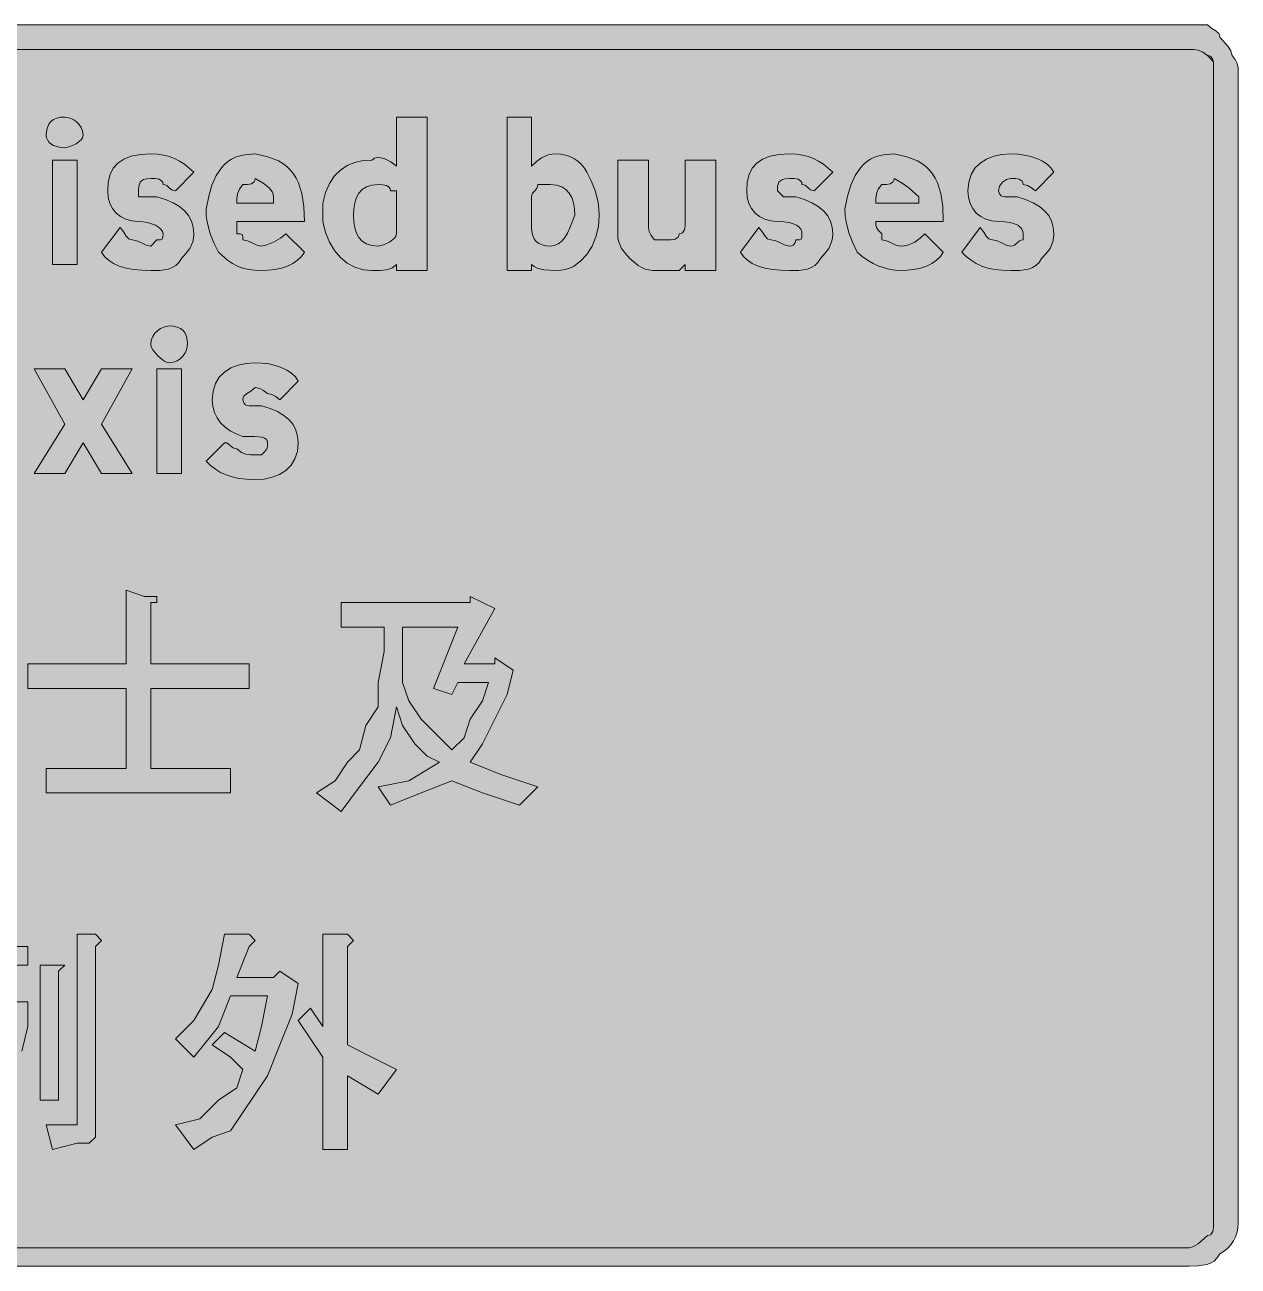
# Model space of a CAD drawing. Header units: metres. Extents: x 12 to 555, y 15 to 257.
# Drawn here: x 317.7 to 554.7, y 14.6 to 257 of the extents above; entities that cross this region are included whole.
import ezdxf

# ---------------------------------------------------------------- set-up
doc = ezdxf.new("R2010")
doc.units = ezdxf.units.M
doc.layers.add('FILL_BLACK_000000', color=7, linetype='Continuous', true_color=0x000000)
doc.layers.add('FILL_WHITE_FFFFFF', color=7, linetype='Continuous', true_color=0xffffff)

msp = doc.modelspace()

# ---------------------------------------------------------------- hatches: boundary and pattern name
at = {"layer": 'FILL_BLACK_000000', "true_color": 0x000000}
h = msp.add_hatch(color=7, dxfattribs=at)
h.dxf.hatch_style = 1
h.paths.add_polyline_path([(548.67, 257.04), (549.55, 256.33), (550.32, 255.84), (550.86, 255.35), (551.02, 255.04), (551.07, 254.64), (552.72, 252.84), (553.26, 251.94), (553.47, 251.04), (554.07, 250.29), (554.48, 249.52), (554.67, 248.64), (554.67, 23.04), (554.61, 22.14), (554.45, 21.26), (554.16, 20.4), (553.77, 19.59), (553.26, 18.83), (552.65, 18.15), (551.91, 17.54), (551.07, 17.04), (550.57, 16.25), (549.96, 15.65), (549.28, 15.23), (548.52, 14.94), (546.85, 14.68), (545.07, 14.64), (20.67, 14.64), (19.56, 14.68), (18.12, 14.94), (17.31, 15.23), (16.45, 15.65), (15.57, 16.25), (14.67, 17.04), (13.79, 18.15), (13.02, 19.59), (12.48, 21.26), (12.27, 23.04), (12.27, 248.64), (12.48, 250.42), (13.02, 252.09), (13.79, 253.53), (14.67, 254.64), (15.57, 255.43), (16.45, 256.03), (17.31, 256.45), (18.12, 256.74), (19.56, 257), (20.67, 257.04), (545.07, 257.04), (548.67, 257.04)])
h.paths.add_polyline_path([(19.02, 252.09), (18.48, 251.73), (18.32, 251.44), (18.27, 251.04), (17.87, 250.99), (17.58, 250.83), (17.22, 250.29), (17.09, 249.52), (17.07, 248.64), (17.07, 23.04), (17.09, 22.16), (17.22, 21.39), (17.58, 20.85), (17.87, 20.69), (18.27, 20.64), (18.48, 19.76), (19.02, 18.99), (19.79, 18.45), (20.67, 18.24), (545.07, 18.24), (545.97, 18.45), (546.87, 18.99), (548.67, 20.64), (549.07, 20.69), (549.36, 20.85), (549.72, 21.39), (549.85, 22.16), (549.87, 23.04), (549.87, 248.64), (549.87, 249.84), (548.67, 251.04), (547.77, 251.73), (546.87, 252.09), (545.97, 252.22), (545.07, 252.24), (20.67, 252.24), (19.79, 252.22), (19.02, 252.09)], flags=16)
h = msp.add_hatch(color=7, dxfattribs=at)
h.dxf.hatch_style = 1
h.paths.add_polyline_path([(328.96, 234.99), (328.68, 234.56), (327.72, 233.79), (326.54, 233.25), (325.47, 233.04), (324.63, 233.09), (323.9, 233.25), (323.28, 233.48), (322.77, 233.79), (322.38, 234.15), (322.1, 234.56), (321.93, 234.99), (321.87, 235.44), (321.93, 236.28), (322.1, 237.02), (322.38, 237.63), (322.77, 238.14), (323.28, 238.53), (323.9, 238.82), (324.63, 238.98), (325.47, 239.04), (326.54, 238.82), (327.14, 238.53), (327.72, 238.14), (328.25, 237.63), (328.68, 237.02), (328.96, 236.28), (329.07, 235.44), (328.96, 234.99)])
h = msp.add_hatch(color=7, dxfattribs=at)
h.dxf.hatch_style = 1
h.paths.add_polyline_path([(396.27, 239.04), (396.27, 209.04), (390.27, 209.04), (390.27, 210.24), (389.35, 209.55), (388.32, 209.19), (387.06, 209.06), (385.47, 209.04), (383.73, 209.21), (382.11, 209.7), (380.64, 210.5), (379.32, 211.59), (378.17, 212.97), (377.2, 214.61), (376.43, 216.5), (375.87, 218.64), (375.87, 219.84), (375.87, 222.24), (376.43, 224.32), (377.2, 226.08), (378.17, 227.53), (379.32, 228.69), (380.64, 229.56), (382.11, 230.17), (383.73, 230.53), (385.47, 230.64), (385.97, 230.98), (386.56, 231.13), (387.2, 231.1), (387.87, 230.94), (389.18, 230.3), (390.27, 229.44), (390.27, 239.04), (396.27, 239.04)])
h.paths.add_polyline_path([(390.27, 223.44), (390.27, 224.64), (389.07, 224.64), (389.02, 225.04), (388.86, 225.33), (388.32, 225.69), (387.55, 225.82), (386.67, 225.84), (385.43, 225.73), (384.4, 225.41), (383.57, 224.89), (382.92, 224.19), (382.44, 223.32), (382.11, 222.3), (381.93, 221.13), (381.87, 219.84), (381.93, 218.55), (382.11, 217.38), (382.44, 216.36), (382.92, 215.49), (383.57, 214.79), (384.4, 214.27), (385.43, 213.95), (386.67, 213.84), (387.74, 214.05), (388.92, 214.59), (389.88, 215.36), (390.16, 215.79), (390.27, 216.24), (390.27, 222.24), (390.27, 223.44)], flags=16)
h = msp.add_hatch(color=7, dxfattribs=at)
h.dxf.hatch_style = 1
h.paths.add_polyline_path([(417.76, 209.55), (417.17, 209.84), (416.67, 210.24), (416.67, 209.04), (411.87, 209.04), (411.87, 239.04), (416.67, 239.04), (416.67, 229.44), (417.59, 230.32), (418.62, 231.09), (419.88, 231.63), (420.62, 231.79), (421.47, 231.84), (422.37, 231.78), (423.25, 231.62), (424.11, 231.33), (424.92, 230.94), (425.68, 230.43), (426.36, 229.82), (426.97, 229.08), (427.47, 228.24), (428.35, 226.42), (429.12, 224.49), (429.66, 222.33), (429.82, 221.14), (429.87, 219.84), (429.71, 217.65), (429.23, 215.62), (428.48, 213.79), (427.47, 212.19), (426.24, 210.88), (424.81, 209.88), (424.03, 209.52), (423.21, 209.26), (422.36, 209.1), (421.47, 209.04), (419.07, 209.19), (417.76, 209.55)])
h.paths.add_polyline_path([(421.86, 214.27), (422.53, 214.79), (423.12, 215.49), (423.66, 216.36), (424.15, 217.38), (425.07, 219.84), (425.01, 221.13), (424.83, 222.3), (424.5, 223.32), (424.02, 224.19), (423.37, 224.89), (422.54, 225.41), (421.51, 225.73), (420.27, 225.84), (417.87, 225.84), (417.82, 225.44), (417.68, 225.13), (417.27, 224.64), (416.86, 224.15), (416.72, 223.84), (416.67, 223.44), (416.67, 217.44), (416.73, 216.6), (416.9, 215.87), (417.18, 215.25), (417.57, 214.74), (418.08, 214.35), (418.7, 214.07), (419.43, 213.9), (420.27, 213.84), (421.12, 213.95), (421.86, 214.27)], flags=16)
h = msp.add_hatch(color=7, dxfattribs=at)
h.dxf.hatch_style = 1
h.paths.add_polyline_path([(323.07, 210.24), (323.07, 230.64), (327.87, 230.64), (327.87, 210.24), (323.07, 210.24)])
h = msp.add_hatch(color=7, dxfattribs=at)
h.dxf.hatch_style = 1
h.paths.add_polyline_path([(350.62, 215.39), (350.46, 214.65), (349.92, 213.39), (349.15, 212.36), (348.27, 211.44), (347.77, 210.65), (347.16, 210.05), (346.48, 209.63), (345.72, 209.34), (344.05, 209.08), (342.27, 209.04), (340.53, 209.1), (338.91, 209.26), (337.44, 209.55), (336.12, 209.94), (334.97, 210.45), (334, 211.06), (333.23, 211.8), (332.67, 212.64), (336.27, 217.44), (336.98, 216.56), (337.47, 215.79), (337.96, 215.25), (338.27, 215.09), (338.67, 215.04), (339.57, 214.85), (340.47, 214.44), (341.37, 214.03), (342.27, 213.84), (343.47, 215.04), (344.16, 215.06), (344.52, 215.19), (344.65, 215.55), (344.67, 216.24), (344.56, 216.69), (344.26, 217.12), (343.78, 217.53), (343.17, 217.89), (341.63, 218.43), (340.77, 218.59), (339.87, 218.64), (338.58, 218.75), (337.41, 219.07), (336.39, 219.59), (335.52, 220.29), (334.82, 221.16), (334.3, 222.18), (333.98, 223.35), (333.87, 224.64), (333.98, 226.33), (334.34, 227.79), (334.95, 229.03), (335.82, 230.04), (336.98, 230.83), (338.43, 231.39), (340.19, 231.73), (342.27, 231.84), (343.57, 231.78), (344.76, 231.62), (345.88, 231.33), (346.92, 230.94), (347.91, 230.43), (348.85, 229.82), (350.67, 228.24), (347.07, 224.64), (346.67, 224.69), (346.36, 224.83), (345.87, 225.24), (345.38, 225.65), (345.07, 225.79), (344.67, 225.84), (344.62, 226.24), (344.46, 226.53), (343.92, 226.89), (343.15, 227.02), (342.27, 227.04), (341.48, 226.99), (340.88, 226.83), (340.46, 226.6), (340.17, 226.29), (339.91, 225.52), (339.87, 224.64), (339.87, 223.44), (343.47, 223.44), (345.16, 222.93), (346.62, 222.31), (347.86, 221.58), (348.87, 220.74), (349.66, 219.78), (350.22, 218.71), (350.56, 217.53), (350.67, 216.24), (350.62, 215.39)])
h = msp.add_hatch(color=7, dxfattribs=at)
h.dxf.hatch_style = 1
h.paths.add_polyline_path([(359.07, 216.24), (359.76, 216.22), (360.12, 216.09), (360.25, 215.73), (360.27, 215.04), (361.17, 214.85), (362.07, 214.44), (362.97, 214.03), (363.87, 213.84), (364.96, 214.05), (366.27, 214.59), (367.58, 215.36), (368.67, 216.24), (372.27, 212.64), (371.71, 211.8), (370.96, 211.06), (370.03, 210.45), (368.97, 209.94), (367.79, 209.55), (366.53, 209.26), (365.22, 209.1), (363.87, 209.04), (362.57, 209.1), (361.38, 209.26), (360.26, 209.55), (359.22, 209.94), (358.23, 210.45), (357.29, 211.06), (355.47, 212.64), (354.59, 214.46), (353.82, 216.39), (353.28, 218.55), (353.12, 219.74), (353.07, 221.04), (353.58, 223.57), (354.23, 225.76), (355.05, 227.62), (356.07, 229.14), (356.66, 229.77), (357.31, 230.32), (358.03, 230.79), (358.81, 231.17), (359.66, 231.46), (360.58, 231.67), (362.67, 231.84), (365.15, 231.27), (367.21, 230.45), (368.09, 229.94), (368.87, 229.35), (369.56, 228.69), (370.17, 227.94), (370.69, 227.11), (371.13, 226.19), (371.78, 224.08), (372.15, 221.57), (372.27, 218.64), (359.07, 218.64), (359.07, 216.24)])
h.paths.add_polyline_path([(366.27, 222.24), (366.27, 223.44), (366.21, 223.89), (366.05, 224.34), (365.37, 225.24), (364.25, 226.14), (362.67, 227.04), (362.62, 226.64), (362.46, 226.35), (361.92, 225.99), (361.15, 225.86), (360.27, 225.84), (359.58, 224.94), (359.22, 224.04), (359.09, 223.14), (359.07, 222.24), (366.27, 222.24)], flags=16)
h = msp.add_hatch(color=7, dxfattribs=at)
h.dxf.hatch_style = 1
h.paths.add_polyline_path([(452.67, 230.64), (452.67, 209.04), (446.67, 209.04), (446.67, 210.24), (445.47, 209.04), (441.87, 209.04), (440.26, 209.08), (438.87, 209.34), (438.19, 209.63), (437.48, 210.05), (435.87, 211.44), (434.99, 212.36), (434.22, 213.39), (433.68, 214.65), (433.52, 215.39), (433.47, 216.24), (433.47, 230.64), (439.47, 230.64), (439.47, 217.44), (439.62, 216.69), (439.98, 215.92), (440.67, 215.04), (443.07, 215.04), (443.95, 215.06), (444.72, 215.19), (445.26, 215.55), (445.42, 215.84), (445.47, 216.24), (445.87, 216.29), (446.16, 216.45), (446.52, 216.99), (446.65, 217.76), (446.67, 218.64), (446.67, 230.64), (452.67, 230.64)])
h = msp.add_hatch(color=7, dxfattribs=at)
h.dxf.hatch_style = 1
h.paths.add_polyline_path([(475.42, 215.39), (475.26, 214.65), (474.72, 213.39), (473.95, 212.36), (473.07, 211.44), (472.57, 210.65), (471.96, 210.05), (471.28, 209.63), (470.52, 209.34), (468.85, 209.08), (467.07, 209.04), (465.33, 209.1), (463.71, 209.26), (462.24, 209.55), (460.92, 209.94), (459.77, 210.45), (458.8, 211.06), (458.03, 211.8), (457.47, 212.64), (461.07, 217.44), (461.78, 216.56), (462.27, 215.79), (462.76, 215.25), (463.07, 215.09), (463.47, 215.04), (464.37, 214.85), (465.27, 214.44), (466.17, 214.03), (467.07, 213.84), (467.47, 213.89), (467.76, 214.03), (468.12, 214.44), (468.27, 215.04), (468.96, 215.06), (469.32, 215.19), (469.45, 215.55), (469.47, 216.24), (469.41, 216.69), (469.23, 217.12), (468.9, 217.53), (468.42, 217.89), (467.77, 218.2), (466.94, 218.43), (465.91, 218.59), (464.67, 218.64), (463.38, 218.75), (462.21, 219.07), (461.19, 219.59), (460.32, 220.29), (459.62, 221.16), (459.1, 222.18), (458.78, 223.35), (458.67, 224.64), (458.78, 226.33), (459.14, 227.79), (459.75, 229.03), (460.62, 230.04), (461.78, 230.83), (463.23, 231.39), (464.99, 231.73), (467.07, 231.84), (468.37, 231.78), (469.56, 231.62), (470.68, 231.33), (471.72, 230.94), (472.71, 230.43), (473.65, 229.82), (475.47, 228.24), (471.87, 224.64), (471.47, 224.69), (471.16, 224.83), (470.67, 225.24), (470.18, 225.65), (469.87, 225.79), (469.47, 225.84), (469.42, 226.24), (469.26, 226.53), (468.72, 226.89), (467.95, 227.02), (467.07, 227.04), (466.28, 226.99), (465.68, 226.83), (465.26, 226.6), (464.97, 226.29), (464.71, 225.52), (464.67, 224.64), (465.87, 223.44), (468.27, 223.44), (469.96, 222.93), (471.42, 222.31), (472.66, 221.58), (473.67, 220.74), (474.46, 219.78), (475.02, 218.71), (475.36, 217.53), (475.47, 216.24), (475.42, 215.39)])
h = msp.add_hatch(color=7, dxfattribs=at)
h.dxf.hatch_style = 1
h.paths.add_polyline_path([(483.89, 217.93), (484.02, 217.44), (484.38, 216.95), (485.07, 216.24), (485.07, 215.04), (485.97, 214.85), (486.87, 214.44), (487.77, 214.03), (488.67, 213.84), (489.52, 213.89), (490.26, 214.05), (491.52, 214.59), (492.55, 215.36), (493.47, 216.24), (497.07, 212.64), (496.51, 211.8), (495.76, 211.06), (494.83, 210.45), (493.77, 209.94), (492.59, 209.55), (491.33, 209.26), (490.02, 209.1), (488.67, 209.04), (487.72, 209.1), (486.68, 209.26), (484.47, 209.94), (483.35, 210.45), (482.26, 211.06), (481.22, 211.8), (480.27, 212.64), (479.39, 214.46), (478.62, 216.39), (478.08, 218.55), (477.92, 219.74), (477.87, 221.04), (478.38, 223.57), (479.03, 225.76), (479.85, 227.62), (480.87, 229.14), (481.46, 229.77), (482.11, 230.32), (482.83, 230.79), (483.61, 231.17), (484.46, 231.46), (485.38, 231.67), (487.47, 231.84), (489.95, 231.27), (492.01, 230.45), (492.89, 229.94), (493.67, 229.35), (494.36, 228.69), (494.97, 227.94), (495.49, 227.11), (495.93, 226.19), (496.58, 224.08), (496.95, 221.57), (497.07, 218.64), (483.87, 218.64), (483.89, 217.93)])
h.paths.add_polyline_path([(492.27, 223.44), (490.32, 225.24), (489.06, 226.14), (487.47, 227.04), (487.42, 226.64), (487.26, 226.35), (486.72, 225.99), (485.95, 225.86), (485.07, 225.84), (484.38, 224.94), (484.02, 224.04), (483.89, 223.14), (483.87, 222.24), (492.27, 222.24), (492.27, 223.44)], flags=16)
h = msp.add_hatch(color=7, dxfattribs=at)
h.dxf.hatch_style = 1
h.paths.add_polyline_path([(518.62, 215.39), (518.46, 214.65), (517.92, 213.39), (517.15, 212.36), (516.27, 211.44), (515.77, 210.65), (515.16, 210.05), (514.48, 209.63), (513.72, 209.34), (512.05, 209.08), (510.27, 209.04), (508.58, 209.1), (507.08, 209.26), (505.76, 209.55), (504.57, 209.94), (503.5, 210.45), (502.51, 211.06), (501.57, 211.8), (500.67, 212.64), (504.27, 217.44), (504.98, 216.56), (505.47, 215.79), (505.96, 215.25), (506.27, 215.09), (506.67, 215.04), (507.57, 214.85), (508.47, 214.44), (509.37, 214.03), (510.27, 213.84), (510.67, 213.89), (510.98, 214.03), (511.47, 214.44), (511.96, 214.85), (512.27, 214.99), (512.67, 215.04), (512.67, 216.24), (512.61, 216.69), (512.43, 217.12), (512.1, 217.53), (511.62, 217.89), (510.97, 218.2), (510.14, 218.43), (509.11, 218.59), (507.87, 218.64), (506.58, 218.75), (505.41, 219.07), (504.39, 219.59), (503.52, 220.29), (502.82, 221.16), (502.3, 222.18), (501.98, 223.35), (501.87, 224.64), (502.03, 226.33), (502.51, 227.79), (503.26, 229.03), (504.27, 230.04), (505.5, 230.83), (506.93, 231.39), (508.53, 231.73), (510.27, 231.84), (511.62, 231.78), (512.93, 231.62), (514.19, 231.33), (515.37, 230.94), (516.43, 230.43), (517.36, 229.82), (518.11, 229.08), (518.67, 228.24), (515.07, 224.64), (514.32, 225.24), (513.55, 225.65), (512.67, 225.84), (512.62, 226.24), (512.46, 226.53), (511.92, 226.89), (511.15, 227.02), (510.27, 227.04), (509.39, 226.83), (508.62, 226.29), (508.08, 225.52), (507.87, 224.64), (508.02, 224.04), (508.38, 223.63), (508.67, 223.49), (509.07, 223.44), (511.47, 223.44), (513.16, 222.93), (514.62, 222.31), (515.86, 221.58), (516.87, 220.74), (517.66, 219.78), (518.22, 218.71), (518.56, 217.53), (518.67, 216.24), (518.62, 215.39)])
h = msp.add_hatch(color=7, dxfattribs=at)
h.dxf.hatch_style = 1
h.paths.add_polyline_path([(349.25, 193.57), (348.96, 192.97), (348.57, 192.39), (348.06, 191.86), (347.45, 191.43), (346.71, 191.15), (345.87, 191.04), (345.37, 191.15), (344.8, 191.43), (343.62, 192.39), (342.66, 193.57), (342.38, 194.14), (342.27, 194.64), (342.38, 195.48), (342.66, 196.21), (343.09, 196.83), (343.62, 197.34), (344.2, 197.73), (344.8, 198.01), (345.87, 198.24), (346.71, 198.18), (347.45, 198.01), (348.06, 197.73), (348.57, 197.34), (348.96, 196.83), (349.25, 196.21), (349.41, 195.48), (349.47, 194.64), (349.25, 193.57)])
h = msp.add_hatch(color=7, dxfattribs=at)
h.dxf.hatch_style = 1
h.paths.add_polyline_path([(338.67, 189.84), (332.67, 179.04), (338.67, 169.44), (332.67, 169.44), (329.07, 175.44), (325.47, 169.44), (319.47, 169.44), (325.47, 179.04), (319.47, 189.84), (325.47, 189.84), (329.07, 183.84), (332.67, 189.84), (338.67, 189.84)])
h = msp.add_hatch(color=7, dxfattribs=at)
h.dxf.hatch_style = 1
h.paths.add_polyline_path([(343.47, 169.44), (343.47, 189.84), (348.27, 189.84), (348.27, 169.44), (343.47, 169.44)])
h = msp.add_hatch(color=7, dxfattribs=at)
h.dxf.hatch_style = 1
h.paths.add_polyline_path([(370.91, 173.75), (370.43, 172.29), (369.68, 171.05), (368.67, 170.04), (367.44, 169.25), (366.01, 168.69), (364.41, 168.35), (362.67, 168.24), (360.98, 168.3), (359.48, 168.46), (358.16, 168.75), (356.97, 169.14), (355.9, 169.65), (354.91, 170.26), (353.97, 171), (353.07, 171.84), (356.67, 175.44), (357.07, 175.39), (357.38, 175.25), (357.87, 174.84), (358.36, 174.43), (358.67, 174.29), (359.07, 174.24), (359.97, 173.55), (360.87, 173.19), (361.77, 173.06), (362.67, 173.04), (363.87, 173.04), (364.56, 173.75), (364.92, 174.24), (365.05, 174.73), (365.07, 175.44), (365.01, 175.84), (364.83, 176.13), (364.5, 176.35), (364.02, 176.49), (362.54, 176.62), (360.27, 176.64), (358.98, 177.15), (357.81, 177.76), (356.79, 178.5), (355.92, 179.34), (355.22, 180.3), (354.7, 181.36), (354.38, 182.55), (354.27, 183.84), (354.43, 185.53), (354.91, 186.99), (355.66, 188.23), (356.67, 189.24), (357.9, 190.03), (359.33, 190.59), (360.93, 190.93), (362.67, 191.04), (364.02, 190.98), (365.33, 190.82), (366.59, 190.53), (367.77, 190.14), (368.83, 189.63), (369.76, 189.02), (370.51, 188.28), (371.07, 187.44), (367.47, 183.84), (366.72, 184.44), (365.95, 184.85), (365.07, 185.04), (364.32, 185.64), (363.55, 186.05), (362.67, 186.24), (361.79, 185.53), (361.02, 185.04), (360.48, 184.55), (360.32, 184.24), (360.27, 183.84), (360.42, 183.24), (360.78, 182.83), (361.07, 182.69), (361.47, 182.64), (363.87, 182.64), (365.56, 182.13), (367.02, 181.51), (368.26, 180.78), (369.27, 179.94), (370.06, 178.98), (370.62, 177.92), (370.96, 176.73), (371.07, 175.44), (370.91, 173.75)])
h = msp.add_hatch(color=7, dxfattribs=at)
h.dxf.hatch_style = 1
h.paths.add_polyline_path([(342.27, 145.44), (343.47, 145.44), (343.47, 144.24), (342.27, 144.24), (342.27, 132.24), (361.47, 132.24), (361.47, 127.44), (342.27, 127.44), (342.27, 111.84), (357.87, 111.84), (357.87, 107.04), (321.87, 107.04), (321.87, 111.84), (337.47, 111.84), (337.47, 127.44), (318.27, 127.44), (318.27, 132.24), (337.47, 132.24), (337.47, 146.64), (341.07, 145.44), (342.27, 145.44)])
h = msp.add_hatch(color=7, dxfattribs=at)
h.dxf.hatch_style = 1
h.paths.add_polyline_path([(404.67, 145.44), (409.47, 143.04), (403.47, 132.24), (409.47, 132.24), (409.47, 133.44), (413.07, 131.04), (411.87, 126.24), (409.47, 121.44), (407.07, 116.64), (404.67, 113.04), (410.67, 110.64), (417.87, 108.24), (414.27, 104.64), (407.07, 107.04), (401.07, 109.44), (395.07, 107.04), (389.07, 104.64), (386.67, 108.24), (392.67, 109.44), (398.67, 113.04), (396.27, 114.24), (393.87, 116.64), (391.47, 120.24), (390.27, 123.84), (389.07, 117.84), (386.67, 113.04), (383.07, 108.24), (379.47, 103.44), (374.67, 107.04), (378.27, 109.44), (380.67, 113.04), (383.07, 115.44), (384.27, 120.24), (386.67, 123.84), (386.67, 128.64), (387.87, 134.64), (387.87, 139.44), (379.47, 139.44), (379.47, 144.24), (404.67, 144.24), (404.67, 145.44)])
h.paths.add_polyline_path([(392.67, 125.04), (395.07, 121.44), (397.47, 119.04), (401.07, 115.44), (403.47, 117.84), (404.67, 121.44), (407.07, 125.04), (408.27, 128.64), (402.27, 128.64), (401.07, 126.24), (397.47, 127.44), (402.27, 139.44), (391.47, 139.44), (391.47, 128.64), (392.67, 125.04)], flags=16)
h = msp.add_hatch(color=7, dxfattribs=at)
h.dxf.hatch_style = 1
h.paths.add_polyline_path([(294.27, 69.84), (296.67, 74.64), (299.07, 79.44), (302.67, 78.24), (303.87, 78.24), (303.87, 77.04), (318.27, 77.04), (318.27, 73.44), (311.07, 73.44), (309.87, 66.24), (318.27, 66.24), (318.27, 61.44), (317.07, 56.64), (315.87, 53.04), (314.67, 49.44), (312.27, 45.84), (309.87, 43.44), (307.47, 41.04), (303.87, 38.64), (300.27, 42.24), (303.87, 43.44), (306.27, 45.84), (308.67, 48.24), (311.07, 50.64), (306.27, 54.24), (303.87, 50.64), (300.27, 54.24), (302.67, 57.84), (305.07, 62.64), (306.27, 67.44), (306.27, 73.44), (302.67, 73.44), (302.67, 77.04), (299.07, 69.84), (299.07, 37.44), (294.27, 37.44), (294.27, 61.44), (291.87, 57.84), (289.47, 61.44), (291.87, 65.04), (294.27, 69.84)])
h.paths.add_polyline_path([(312.27, 55.44), (313.47, 62.64), (308.67, 62.64), (307.47, 57.84), (312.27, 55.44)], flags=16)
h = msp.add_hatch(color=7, dxfattribs=at)
h.dxf.hatch_style = 1
h.paths.add_polyline_path([(331.47, 79.44), (332.67, 78.24), (331.47, 77.04), (331.47, 43.44), (331.47, 41.04), (331.47, 39.84), (330.27, 38.64), (327.87, 38.64), (323.07, 37.44), (321.87, 42.24), (325.47, 42.24), (326.67, 42.24), (327.87, 42.24), (327.87, 43.44), (327.87, 45.84), (327.87, 79.44), (331.47, 79.44)])
h = msp.add_hatch(color=7, dxfattribs=at)
h.dxf.hatch_style = 1
h.paths.add_polyline_path([(361.47, 79.44), (362.67, 78.24), (361.47, 77.04), (359.07, 71.04), (366.27, 71.04), (367.47, 72.24), (371.07, 69.84), (369.87, 63.84), (367.47, 57.84), (365.07, 51.84), (362.67, 48.24), (360.27, 44.64), (357.87, 41.04), (354.27, 39.84), (350.67, 37.44), (347.07, 42.24), (351.87, 43.44), (355.47, 47.04), (359.07, 49.44), (360.27, 53.04), (357.87, 55.44), (354.27, 57.84), (356.67, 60.24), (362.67, 56.64), (363.87, 61.44), (365.07, 67.44), (357.87, 67.44), (355.47, 61.44), (350.67, 55.44), (347.07, 59.04), (350.67, 62.64), (354.27, 68.64), (355.47, 73.44), (356.67, 79.44), (360.27, 79.44), (361.47, 79.44)])
h = msp.add_hatch(color=7, dxfattribs=at)
h.dxf.hatch_style = 1
h.paths.add_polyline_path([(380.67, 79.44), (381.87, 78.24), (380.67, 77.04), (380.67, 57.84), (385.47, 55.44), (390.27, 53.04), (386.67, 48.24), (380.67, 51.84), (380.67, 37.44), (375.87, 37.44), (375.87, 55.44), (373.47, 59.04), (371.07, 62.64), (373.47, 65.04), (375.87, 61.44), (375.87, 79.44), (379.47, 79.44), (380.67, 79.44)])
h = msp.add_hatch(color=7, dxfattribs=at)
h.dxf.hatch_style = 1
h.paths.add_polyline_path([(324.27, 73.44), (325.47, 73.44), (324.27, 72.24), (324.27, 47.04), (320.67, 47.04), (320.67, 73.44), (324.27, 73.44)])
at = {"layer": 'FILL_WHITE_FFFFFF', "true_color": 0xffffff}
h = msp.add_hatch(color=7, dxfattribs=at)
h.dxf.hatch_style = 1
h.paths.add_polyline_path([(545.07, 252.24), (545.97, 252.22), (546.87, 252.09), (547.77, 251.73), (548.67, 251.04), (549.07, 250.99), (549.36, 250.83), (549.72, 250.29), (549.85, 249.52), (549.87, 248.64), (549.87, 23.04), (549.85, 22.16), (549.72, 21.39), (549.36, 20.85), (549.07, 20.69), (548.67, 20.64), (546.87, 18.99), (545.97, 18.45), (545.07, 18.24), (20.67, 18.24), (19.79, 18.45), (19.02, 18.99), (18.48, 19.76), (18.27, 20.64), (17.87, 20.69), (17.58, 20.85), (17.22, 21.39), (17.09, 22.16), (17.07, 23.04), (17.07, 248.64), (17.09, 249.52), (17.22, 250.29), (17.58, 250.83), (17.87, 250.99), (18.27, 251.04), (18.32, 251.44), (18.48, 251.73), (19.02, 252.09), (19.79, 252.22), (20.67, 252.24), (545.07, 252.24)])

# ---------------------------------------------------------------- linework, layer by layer
at = {"layer": 'FILL_BLACK_000000', "lineweight": 0, "true_color": 0x000000}
for points in [[(20.67, 257.04), (545.07, 257.04), (548.67, 257.04), (549.55, 256.33), (550.32, 255.84), (550.86, 255.35), (551.02, 255.04), (551.07, 254.64), (552.72, 252.84), (553.26, 251.94), (553.47, 251.04), (554.07, 250.29), (554.48, 249.52), (554.67, 248.64), (554.67, 23.04), (554.61, 22.14), (554.45, 21.26), (554.16, 20.4), (553.77, 19.59), (553.26, 18.83), (552.65, 18.15), (551.91, 17.54), (551.07, 17.04), (550.57, 16.25), (549.96, 15.65), (549.28, 15.23), (548.52, 14.94), (546.85, 14.68), (545.07, 14.64), (20.67, 14.64)], [(20.67, 18.24), (545.07, 18.24), (545.97, 18.45), (546.87, 18.99), (548.67, 20.64), (549.07, 20.69), (549.36, 20.85), (549.72, 21.39), (549.85, 22.16), (549.87, 23.04), (549.87, 248.64), (549.87, 249.84), (548.67, 251.04), (547.77, 251.73), (546.87, 252.09), (545.97, 252.22), (545.07, 252.24), (20.67, 252.24)], [(303.87, 77.04), (318.27, 77.04), (318.27, 73.44), (311.07, 73.44)], [(309.87, 66.24), (318.27, 66.24), (318.27, 61.44), (317.07, 56.64)]]:
    msp.add_lwpolyline(points, dxfattribs=at)
for points in [[(328.96, 234.99), (328.68, 234.56), (327.72, 233.79), (326.54, 233.25), (325.47, 233.04), (324.63, 233.09), (323.9, 233.25), (323.28, 233.48), (322.77, 233.79), (322.38, 234.15), (322.1, 234.56), (321.93, 234.99), (321.87, 235.44), (321.93, 236.28), (322.1, 237.02), (322.38, 237.63), (322.77, 238.14), (323.28, 238.53), (323.9, 238.82), (324.63, 238.98), (325.47, 239.04), (326.54, 238.82), (327.14, 238.53), (327.72, 238.14), (328.25, 237.63), (328.68, 237.02), (328.96, 236.28), (329.07, 235.44)], [(396.27, 239.04), (396.27, 209.04), (390.27, 209.04), (390.27, 210.24), (389.35, 209.55), (388.32, 209.19), (387.06, 209.06), (385.47, 209.04), (383.73, 209.21), (382.11, 209.7), (380.64, 210.5), (379.32, 211.59), (378.17, 212.97), (377.2, 214.61), (376.43, 216.5), (375.87, 218.64), (375.87, 219.84), (375.87, 222.24), (376.43, 224.32), (377.2, 226.08), (378.17, 227.53), (379.32, 228.69), (380.64, 229.56), (382.11, 230.17), (383.73, 230.53), (385.47, 230.64), (385.97, 230.98), (386.56, 231.13), (387.2, 231.1), (387.87, 230.94), (389.18, 230.3), (390.27, 229.44), (390.27, 239.04)], [(417.76, 209.55), (417.17, 209.84), (416.67, 210.24), (416.67, 209.04), (411.87, 209.04), (411.87, 239.04), (416.67, 239.04), (416.67, 229.44), (417.59, 230.32), (418.62, 231.09), (419.88, 231.63), (420.62, 231.79), (421.47, 231.84), (422.37, 231.78), (423.25, 231.62), (424.11, 231.33), (424.92, 230.94), (425.68, 230.43), (426.36, 229.82), (426.97, 229.08), (427.47, 228.24), (428.35, 226.42), (429.12, 224.49), (429.66, 222.33), (429.82, 221.14), (429.87, 219.84), (429.71, 217.65), (429.23, 215.62), (428.48, 213.79), (427.47, 212.19), (426.24, 210.88), (424.81, 209.88), (424.03, 209.52), (423.21, 209.26), (422.36, 209.1), (421.47, 209.04), (419.07, 209.19)], [(323.07, 210.24), (323.07, 230.64), (327.87, 230.64), (327.87, 210.24)], [(350.62, 215.39), (350.46, 214.65), (349.92, 213.39), (349.15, 212.36), (348.27, 211.44), (347.77, 210.65), (347.16, 210.05), (346.48, 209.63), (345.72, 209.34), (344.05, 209.08), (342.27, 209.04), (340.53, 209.1), (338.91, 209.26), (337.44, 209.55), (336.12, 209.94), (334.97, 210.45), (334, 211.06), (333.23, 211.8), (332.67, 212.64), (336.27, 217.44), (336.98, 216.56), (337.47, 215.79), (337.96, 215.25), (338.27, 215.09), (338.67, 215.04), (339.57, 214.85), (340.47, 214.44), (341.37, 214.03), (342.27, 213.84), (343.47, 215.04), (344.16, 215.06), (344.52, 215.19), (344.65, 215.55), (344.67, 216.24), (344.56, 216.69), (344.26, 217.12), (343.78, 217.53), (343.17, 217.89), (341.63, 218.43), (340.77, 218.59), (339.87, 218.64), (338.58, 218.75), (337.41, 219.07), (336.39, 219.59), (335.52, 220.29), (334.82, 221.16), (334.3, 222.18), (333.98, 223.35), (333.87, 224.64), (333.98, 226.33), (334.34, 227.79), (334.95, 229.03), (335.82, 230.04), (336.98, 230.83), (338.43, 231.39), (340.19, 231.73), (342.27, 231.84), (343.57, 231.78), (344.76, 231.62), (345.88, 231.33), (346.92, 230.94), (347.91, 230.43), (348.85, 229.82), (350.67, 228.24), (347.07, 224.64), (346.67, 224.69), (346.36, 224.83), (345.87, 225.24), (345.38, 225.65), (345.07, 225.79), (344.67, 225.84), (344.62, 226.24), (344.46, 226.53), (343.92, 226.89), (343.15, 227.02), (342.27, 227.04), (341.48, 226.99), (340.88, 226.83), (340.46, 226.6), (340.17, 226.29), (339.91, 225.52), (339.87, 224.64), (339.87, 223.44), (343.47, 223.44), (345.16, 222.93), (346.62, 222.31), (347.86, 221.58), (348.87, 220.74), (349.66, 219.78), (350.22, 218.71), (350.56, 217.53), (350.67, 216.24)], [(359.07, 216.24), (359.76, 216.22), (360.12, 216.09), (360.25, 215.73), (360.27, 215.04), (361.17, 214.85), (362.07, 214.44), (362.97, 214.03), (363.87, 213.84), (364.96, 214.05), (366.27, 214.59), (367.58, 215.36), (368.67, 216.24), (372.27, 212.64), (371.71, 211.8), (370.96, 211.06), (370.03, 210.45), (368.97, 209.94), (367.79, 209.55), (366.53, 209.26), (365.22, 209.1), (363.87, 209.04), (362.57, 209.1), (361.38, 209.26), (360.26, 209.55), (359.22, 209.94), (358.23, 210.45), (357.29, 211.06), (355.47, 212.64), (354.59, 214.46), (353.82, 216.39), (353.28, 218.55), (353.12, 219.74), (353.07, 221.04), (353.58, 223.57), (354.23, 225.76), (355.05, 227.62), (356.07, 229.14), (356.66, 229.77), (357.31, 230.32), (358.03, 230.79), (358.81, 231.17), (359.66, 231.46), (360.58, 231.67), (362.67, 231.84), (365.15, 231.27), (367.21, 230.45), (368.09, 229.94), (368.87, 229.35), (369.56, 228.69), (370.17, 227.94), (370.69, 227.11), (371.13, 226.19), (371.78, 224.08), (372.15, 221.57), (372.27, 218.64), (359.07, 218.64)], [(452.67, 230.64), (452.67, 209.04), (446.67, 209.04), (446.67, 210.24), (445.47, 209.04), (441.87, 209.04), (440.26, 209.08), (438.87, 209.34), (438.19, 209.63), (437.48, 210.05), (435.87, 211.44), (434.99, 212.36), (434.22, 213.39), (433.68, 214.65), (433.52, 215.39), (433.47, 216.24), (433.47, 230.64), (439.47, 230.64), (439.47, 217.44), (439.62, 216.69), (439.98, 215.92), (440.67, 215.04), (443.07, 215.04), (443.95, 215.06), (444.72, 215.19), (445.26, 215.55), (445.42, 215.84), (445.47, 216.24), (445.87, 216.29), (446.16, 216.45), (446.52, 216.99), (446.65, 217.76), (446.67, 218.64), (446.67, 230.64)], [(475.42, 215.39), (475.26, 214.65), (474.72, 213.39), (473.95, 212.36), (473.07, 211.44), (472.57, 210.65), (471.96, 210.05), (471.28, 209.63), (470.52, 209.34), (468.85, 209.08), (467.07, 209.04), (465.33, 209.1), (463.71, 209.26), (462.24, 209.55), (460.92, 209.94), (459.77, 210.45), (458.8, 211.06), (458.03, 211.8), (457.47, 212.64), (461.07, 217.44), (461.78, 216.56), (462.27, 215.79), (462.76, 215.25), (463.07, 215.09), (463.47, 215.04), (464.37, 214.85), (465.27, 214.44), (466.17, 214.03), (467.07, 213.84), (467.47, 213.89), (467.76, 214.03), (468.12, 214.44), (468.27, 215.04), (468.96, 215.06), (469.32, 215.19), (469.45, 215.55), (469.47, 216.24), (469.41, 216.69), (469.23, 217.12), (468.9, 217.53), (468.42, 217.89), (467.77, 218.2), (466.94, 218.43), (465.91, 218.59), (464.67, 218.64), (463.38, 218.75), (462.21, 219.07), (461.19, 219.59), (460.32, 220.29), (459.62, 221.16), (459.1, 222.18), (458.78, 223.35), (458.67, 224.64), (458.78, 226.33), (459.14, 227.79), (459.75, 229.03), (460.62, 230.04), (461.78, 230.83), (463.23, 231.39), (464.99, 231.73), (467.07, 231.84), (468.37, 231.78), (469.56, 231.62), (470.68, 231.33), (471.72, 230.94), (472.71, 230.43), (473.65, 229.82), (475.47, 228.24), (471.87, 224.64), (471.47, 224.69), (471.16, 224.83), (470.67, 225.24), (470.18, 225.65), (469.87, 225.79), (469.47, 225.84), (469.42, 226.24), (469.26, 226.53), (468.72, 226.89), (467.95, 227.02), (467.07, 227.04), (466.28, 226.99), (465.68, 226.83), (465.26, 226.6), (464.97, 226.29), (464.71, 225.52), (464.67, 224.64), (465.87, 223.44), (468.27, 223.44), (469.96, 222.93), (471.42, 222.31), (472.66, 221.58), (473.67, 220.74), (474.46, 219.78), (475.02, 218.71), (475.36, 217.53), (475.47, 216.24)], [(483.89, 217.93), (484.02, 217.44), (484.38, 216.95), (485.07, 216.24), (485.07, 215.04), (485.97, 214.85), (486.87, 214.44), (487.77, 214.03), (488.67, 213.84), (489.52, 213.89), (490.26, 214.05), (491.52, 214.59), (492.55, 215.36), (493.47, 216.24), (497.07, 212.64), (496.51, 211.8), (495.76, 211.06), (494.83, 210.45), (493.77, 209.94), (492.59, 209.55), (491.33, 209.26), (490.02, 209.1), (488.67, 209.04), (487.72, 209.1), (486.68, 209.26), (484.47, 209.94), (483.35, 210.45), (482.26, 211.06), (481.22, 211.8), (480.27, 212.64), (479.39, 214.46), (478.62, 216.39), (478.08, 218.55), (477.92, 219.74), (477.87, 221.04), (478.38, 223.57), (479.03, 225.76), (479.85, 227.62), (480.87, 229.14), (481.46, 229.77), (482.11, 230.32), (482.83, 230.79), (483.61, 231.17), (484.46, 231.46), (485.38, 231.67), (487.47, 231.84), (489.95, 231.27), (492.01, 230.45), (492.89, 229.94), (493.67, 229.35), (494.36, 228.69), (494.97, 227.94), (495.49, 227.11), (495.93, 226.19), (496.58, 224.08), (496.95, 221.57), (497.07, 218.64), (483.87, 218.64)], [(518.62, 215.39), (518.46, 214.65), (517.92, 213.39), (517.15, 212.36), (516.27, 211.44), (515.77, 210.65), (515.16, 210.05), (514.48, 209.63), (513.72, 209.34), (512.05, 209.08), (510.27, 209.04), (508.58, 209.1), (507.08, 209.26), (505.76, 209.55), (504.57, 209.94), (503.5, 210.45), (502.51, 211.06), (501.57, 211.8), (500.67, 212.64), (504.27, 217.44), (504.98, 216.56), (505.47, 215.79), (505.96, 215.25), (506.27, 215.09), (506.67, 215.04), (507.57, 214.85), (508.47, 214.44), (509.37, 214.03), (510.27, 213.84), (510.67, 213.89), (510.98, 214.03), (511.47, 214.44), (511.96, 214.85), (512.27, 214.99), (512.67, 215.04), (512.67, 216.24), (512.61, 216.69), (512.43, 217.12), (512.1, 217.53), (511.62, 217.89), (510.97, 218.2), (510.14, 218.43), (509.11, 218.59), (507.87, 218.64), (506.58, 218.75), (505.41, 219.07), (504.39, 219.59), (503.52, 220.29), (502.82, 221.16), (502.3, 222.18), (501.98, 223.35), (501.87, 224.64), (502.03, 226.33), (502.51, 227.79), (503.26, 229.03), (504.27, 230.04), (505.5, 230.83), (506.93, 231.39), (508.53, 231.73), (510.27, 231.84), (511.62, 231.78), (512.93, 231.62), (514.19, 231.33), (515.37, 230.94), (516.43, 230.43), (517.36, 229.82), (518.11, 229.08), (518.67, 228.24), (515.07, 224.64), (514.32, 225.24), (513.55, 225.65), (512.67, 225.84), (512.62, 226.24), (512.46, 226.53), (511.92, 226.89), (511.15, 227.02), (510.27, 227.04), (509.39, 226.83), (508.62, 226.29), (508.08, 225.52), (507.87, 224.64), (508.02, 224.04), (508.38, 223.63), (508.67, 223.49), (509.07, 223.44), (511.47, 223.44), (513.16, 222.93), (514.62, 222.31), (515.86, 221.58), (516.87, 220.74), (517.66, 219.78), (518.22, 218.71), (518.56, 217.53), (518.67, 216.24)], [(366.27, 222.24), (366.27, 223.44), (366.21, 223.89), (366.05, 224.34), (365.37, 225.24), (364.25, 226.14), (362.67, 227.04), (362.62, 226.64), (362.46, 226.35), (361.92, 225.99), (361.15, 225.86), (360.27, 225.84), (359.58, 224.94), (359.22, 224.04), (359.09, 223.14), (359.07, 222.24)], [(390.27, 223.44), (390.27, 224.64), (389.07, 224.64), (389.02, 225.04), (388.86, 225.33), (388.32, 225.69), (387.55, 225.82), (386.67, 225.84), (385.43, 225.73), (384.4, 225.41), (383.57, 224.89), (382.92, 224.19), (382.44, 223.32), (382.11, 222.3), (381.93, 221.13), (381.87, 219.84), (381.93, 218.55), (382.11, 217.38), (382.44, 216.36), (382.92, 215.49), (383.57, 214.79), (384.4, 214.27), (385.43, 213.95), (386.67, 213.84), (387.74, 214.05), (388.92, 214.59), (389.88, 215.36), (390.16, 215.79), (390.27, 216.24), (390.27, 222.24)], [(421.86, 214.27), (422.53, 214.79), (423.12, 215.49), (423.66, 216.36), (424.15, 217.38), (425.07, 219.84), (425.01, 221.13), (424.83, 222.3), (424.5, 223.32), (424.02, 224.19), (423.37, 224.89), (422.54, 225.41), (421.51, 225.73), (420.27, 225.84), (417.87, 225.84), (417.82, 225.44), (417.68, 225.13), (417.27, 224.64), (416.86, 224.15), (416.72, 223.84), (416.67, 223.44), (416.67, 217.44), (416.73, 216.6), (416.9, 215.87), (417.18, 215.25), (417.57, 214.74), (418.08, 214.35), (418.7, 214.07), (419.43, 213.9), (420.27, 213.84), (421.12, 213.95)], [(492.27, 223.44), (490.32, 225.24), (489.06, 226.14), (487.47, 227.04), (487.42, 226.64), (487.26, 226.35), (486.72, 225.99), (485.95, 225.86), (485.07, 225.84), (484.38, 224.94), (484.02, 224.04), (483.89, 223.14), (483.87, 222.24), (492.27, 222.24)], [(349.25, 193.57), (348.96, 192.97), (348.57, 192.39), (348.06, 191.86), (347.45, 191.43), (346.71, 191.15), (345.87, 191.04), (345.37, 191.15), (344.8, 191.43), (343.62, 192.39), (342.66, 193.57), (342.38, 194.14), (342.27, 194.64), (342.38, 195.48), (342.66, 196.21), (343.09, 196.83), (343.62, 197.34), (344.2, 197.73), (344.8, 198.01), (345.87, 198.24), (346.71, 198.18), (347.45, 198.01), (348.06, 197.73), (348.57, 197.34), (348.96, 196.83), (349.25, 196.21), (349.41, 195.48), (349.47, 194.64)], [(338.67, 189.84), (332.67, 179.04), (338.67, 169.44), (332.67, 169.44), (329.07, 175.44), (325.47, 169.44), (319.47, 169.44), (325.47, 179.04), (319.47, 189.84), (325.47, 189.84), (329.07, 183.84), (332.67, 189.84)], [(343.47, 169.44), (343.47, 189.84), (348.27, 189.84), (348.27, 169.44)], [(370.91, 173.75), (370.43, 172.29), (369.68, 171.05), (368.67, 170.04), (367.44, 169.25), (366.01, 168.69), (364.41, 168.35), (362.67, 168.24), (360.98, 168.3), (359.48, 168.46), (358.16, 168.75), (356.97, 169.14), (355.9, 169.65), (354.91, 170.26), (353.97, 171), (353.07, 171.84), (356.67, 175.44), (357.07, 175.39), (357.38, 175.25), (357.87, 174.84), (358.36, 174.43), (358.67, 174.29), (359.07, 174.24), (359.97, 173.55), (360.87, 173.19), (361.77, 173.06), (362.67, 173.04), (363.87, 173.04), (364.56, 173.75), (364.92, 174.24), (365.05, 174.73), (365.07, 175.44), (365.01, 175.84), (364.83, 176.13), (364.5, 176.35), (364.02, 176.49), (362.54, 176.62), (360.27, 176.64), (358.98, 177.15), (357.81, 177.76), (356.79, 178.5), (355.92, 179.34), (355.22, 180.3), (354.7, 181.36), (354.38, 182.55), (354.27, 183.84), (354.43, 185.53), (354.91, 186.99), (355.66, 188.23), (356.67, 189.24), (357.9, 190.03), (359.33, 190.59), (360.93, 190.93), (362.67, 191.04), (364.02, 190.98), (365.33, 190.82), (366.59, 190.53), (367.77, 190.14), (368.83, 189.63), (369.76, 189.02), (370.51, 188.28), (371.07, 187.44), (367.47, 183.84), (366.72, 184.44), (365.95, 184.85), (365.07, 185.04), (364.32, 185.64), (363.55, 186.05), (362.67, 186.24), (361.79, 185.53), (361.02, 185.04), (360.48, 184.55), (360.32, 184.24), (360.27, 183.84), (360.42, 183.24), (360.78, 182.83), (361.07, 182.69), (361.47, 182.64), (363.87, 182.64), (365.56, 182.13), (367.02, 181.51), (368.26, 180.78), (369.27, 179.94), (370.06, 178.98), (370.62, 177.92), (370.96, 176.73), (371.07, 175.44)], [(342.27, 145.44), (343.47, 145.44), (343.47, 144.24), (342.27, 144.24), (342.27, 132.24), (361.47, 132.24), (361.47, 127.44), (342.27, 127.44), (342.27, 111.84), (357.87, 111.84), (357.87, 107.04), (321.87, 107.04), (321.87, 111.84), (337.47, 111.84), (337.47, 127.44), (318.27, 127.44), (318.27, 132.24), (337.47, 132.24), (337.47, 146.64), (341.07, 145.44)], [(404.67, 145.44), (409.47, 143.04), (403.47, 132.24), (409.47, 132.24), (409.47, 133.44), (413.07, 131.04), (411.87, 126.24), (409.47, 121.44), (407.07, 116.64), (404.67, 113.04), (410.67, 110.64), (417.87, 108.24), (414.27, 104.64), (407.07, 107.04), (401.07, 109.44), (395.07, 107.04), (389.07, 104.64), (386.67, 108.24), (392.67, 109.44), (398.67, 113.04), (396.27, 114.24), (393.87, 116.64), (391.47, 120.24), (390.27, 123.84), (389.07, 117.84), (386.67, 113.04), (383.07, 108.24), (379.47, 103.44), (374.67, 107.04), (378.27, 109.44), (380.67, 113.04), (383.07, 115.44), (384.27, 120.24), (386.67, 123.84), (386.67, 128.64), (387.87, 134.64), (387.87, 139.44), (379.47, 139.44), (379.47, 144.24), (404.67, 144.24)], [(392.67, 125.04), (395.07, 121.44), (397.47, 119.04), (401.07, 115.44), (403.47, 117.84), (404.67, 121.44), (407.07, 125.04), (408.27, 128.64), (402.27, 128.64), (401.07, 126.24), (397.47, 127.44), (402.27, 139.44), (391.47, 139.44), (391.47, 128.64)], [(331.47, 79.44), (332.67, 78.24), (331.47, 77.04), (331.47, 43.44), (331.47, 41.04), (331.47, 39.84), (330.27, 38.64), (327.87, 38.64), (323.07, 37.44), (321.87, 42.24), (325.47, 42.24), (326.67, 42.24), (327.87, 42.24), (327.87, 43.44), (327.87, 45.84), (327.87, 79.44)], [(361.47, 79.44), (362.67, 78.24), (361.47, 77.04), (359.07, 71.04), (366.27, 71.04), (367.47, 72.24), (371.07, 69.84), (369.87, 63.84), (367.47, 57.84), (365.07, 51.84), (362.67, 48.24), (360.27, 44.64), (357.87, 41.04), (354.27, 39.84), (350.67, 37.44), (347.07, 42.24), (351.87, 43.44), (355.47, 47.04), (359.07, 49.44), (360.27, 53.04), (357.87, 55.44), (354.27, 57.84), (356.67, 60.24), (362.67, 56.64), (363.87, 61.44), (365.07, 67.44), (357.87, 67.44), (355.47, 61.44), (350.67, 55.44), (347.07, 59.04), (350.67, 62.64), (354.27, 68.64), (355.47, 73.44), (356.67, 79.44), (360.27, 79.44)], [(380.67, 79.44), (381.87, 78.24), (380.67, 77.04), (380.67, 57.84), (385.47, 55.44), (390.27, 53.04), (386.67, 48.24), (380.67, 51.84), (380.67, 37.44), (375.87, 37.44), (375.87, 55.44), (373.47, 59.04), (371.07, 62.64), (373.47, 65.04), (375.87, 61.44), (375.87, 79.44), (379.47, 79.44)], [(324.27, 73.44), (325.47, 73.44), (324.27, 72.24), (324.27, 47.04), (320.67, 47.04), (320.67, 73.44)]]:
    msp.add_lwpolyline(points, close=True, dxfattribs=at)
at = {"layer": 'FILL_WHITE_FFFFFF', "lineweight": 0, "true_color": 0xffffff}
msp.add_lwpolyline([(20.67, 252.24), (545.07, 252.24), (545.97, 252.22), (546.87, 252.09), (547.77, 251.73), (548.67, 251.04), (549.07, 250.99), (549.36, 250.83), (549.72, 250.29), (549.85, 249.52), (549.87, 248.64), (549.87, 23.04), (549.85, 22.16), (549.72, 21.39), (549.36, 20.85), (549.07, 20.69), (548.67, 20.64), (546.87, 18.99), (545.97, 18.45), (545.07, 18.24), (20.67, 18.24)], dxfattribs=at)

doc.saveas('drawing.dxf')
